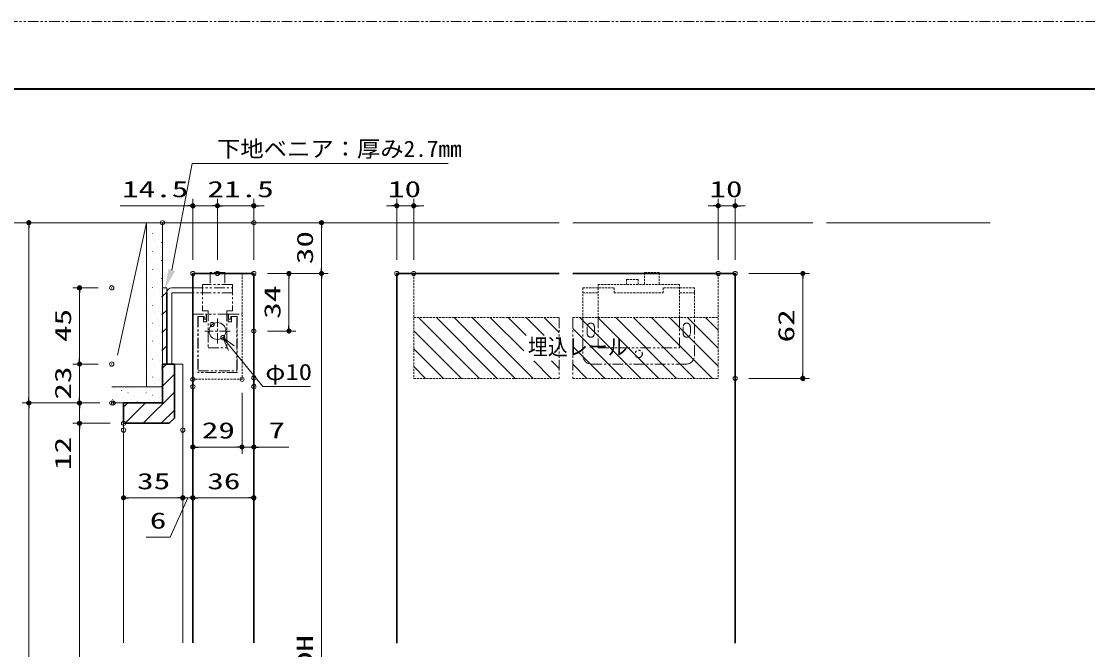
# Model space of a CAD drawing. Units: millimetres, scale not verified. Extents: x -1306 to 1306, y -607 to 607.
# Drawn here: x -873 to -243, y 223 to 594 of the extents above; entities that cross this region are included whole.
import ezdxf
from ezdxf.enums import TextEntityAlignment as Align

# ---------------------------------------------------------------- set-up
doc = ezdxf.new("R2010")
doc.units = ezdxf.units.MM
doc.header["$LTSCALE"] = 5
doc.header["$PDMODE"] = 32
doc.header["$PDSIZE"] = 2.5
for name, pattern in [('USER1', [0.375, 0.25, -0.125]), ('USER2', [2.5, 1.25, -0.25, 0.25, -0.25, 0.25, -0.25]), ('USER3', [2, 1.25, -0.25, 0.25, -0.25])]:
    doc.linetypes.add(name, pattern=pattern)
for name, color, linetype, lineweight in [('0-1_線(黄)', 2, 'Continuous', 15), ('0-2_点線(水)', 4, 'USER1', 9), ('0-3_ハッチング', 6, 'Continuous', 9), ('0-4_線(白)', 7, 'Continuous', 30), ('0-5_線(水)', 4, 'Continuous', 9), ('0-6_寸法線', 3, 'Continuous', 13), ('0-7_0', 3, 'Continuous', 25), ('0-8_DEFPOINTS', 7, 'Continuous', 5), ('0-9_陰線', 1, 'USER2', 9), ('0-A_中心線', 3, 'USER3', 9), ('0-F_図面枠', 7, 'Continuous', 35)]:
    doc.layers.add(name, color=color, linetype=linetype, lineweight=lineweight)
doc.styles.add('ＭＳ ゴシック', font='')
doc.styles.get('ＭＳ ゴシック').set_extended_font_data('MS Gothic')

# ---------------------------------------------------------------- blocks, each defined once
blk = doc.blocks.new('_DOT')
at = {"layer": '0-7_0'}
blk.add_line((-2.5, 0), (-5, 0), dxfattribs=at)
for points in [[(0, 0), (-2.5, 0), (-2.48, 0.313)], [(0, 0), (-2.48, -0.313), (-2.5, 0)], [(0, 0), (-2.48, 0.313), (-2.421, 0.622)], [(0, 0), (-2.421, -0.622), (-2.48, -0.313)], [(0, 0), (-2.421, 0.622), (-2.324, 0.92)], [(0, 0), (-2.324, -0.92), (-2.421, -0.622)], [(0, 0), (-2.324, 0.92), (-2.191, 1.204)], [(0, 0), (-2.191, -1.204), (-2.324, -0.92)], [(0, 0), (-2.191, 1.204), (-2.023, 1.469)], [(0, 0), (-2.023, -1.469), (-2.191, -1.204)], [(0, 0), (-2.023, 1.469), (-1.822, 1.711)], [(0, 0), (-1.822, -1.711), (-2.023, -1.469)], [(0, 0), (-1.822, 1.711), (-1.594, 1.926)], [(0, 0), (-1.594, -1.926), (-1.822, -1.711)], [(0, 0), (-1.594, 1.926), (-1.34, 2.111)], [(0, 0), (-1.34, -2.111), (-1.594, -1.926)], [(0, 0), (-1.34, 2.111), (-1.064, 2.262)], [(0, 0), (-1.064, -2.262), (-1.34, -2.111)], [(0, 0), (-1.064, 2.262), (-0.773, 2.378)], [(0, 0), (-0.773, -2.378), (-1.064, -2.262)], [(0, 0), (-0.773, 2.378), (-0.468, 2.456)], [(0, 0), (-0.468, -2.456), (-0.773, -2.378)], [(0, 0), (-0.468, 2.456), (-0.157, 2.495)], [(0, 0), (-0.157, -2.495), (-0.468, -2.456)], [(0, 0), (-0.157, 2.495), (0.157, 2.495)], [(0, 0), (0.157, -2.495), (-0.157, -2.495)], [(0, 0), (0.157, 2.495), (0.468, 2.456)], [(0, 0), (0.468, 2.456), (0.773, 2.378)], [(0, 0), (0.773, 2.378), (1.064, 2.262)], [(0, 0), (1.064, 2.262), (1.34, 2.111)], [(0, 0), (1.34, 2.111), (1.594, 1.926)], [(0, 0), (1.594, 1.926), (1.822, 1.711)], [(0, 0), (1.822, 1.711), (2.023, 1.469)], [(0, 0), (2.023, 1.469), (2.191, 1.204)], [(0, 0), (2.191, 1.204), (2.324, 0.92)], [(0, 0), (2.324, 0.92), (2.421, 0.622)], [(0, 0), (2.421, 0.622), (2.48, 0.313)], [(0, 0), (2.48, 0.313), (2.5, 0)], [(0, 0), (0.468, -2.456), (0.157, -2.495)], [(0, 0), (0.773, -2.378), (0.468, -2.456)], [(0, 0), (1.064, -2.262), (0.773, -2.378)], [(0, 0), (1.34, -2.111), (1.064, -2.262)], [(0, 0), (1.594, -1.926), (1.34, -2.111)], [(0, 0), (1.822, -1.711), (1.594, -1.926)], [(0, 0), (2.023, -1.469), (1.822, -1.711)], [(0, 0), (2.191, -1.204), (2.023, -1.469)], [(0, 0), (2.324, -0.92), (2.191, -1.204)], [(0, 0), (2.421, -0.622), (2.324, -0.92)], [(0, 0), (2.48, -0.313), (2.421, -0.622)], [(0, 0), (2.5, 0), (2.48, -0.313)]]:
    blk.add_solid(points, dxfattribs=at)
blk = doc.blocks.new('_Open30')
at = {"layer": '0-7_0', "lineweight": 9}
blk.add_line((0, 0), (-5, 0), dxfattribs=at)
blk.add_lwpolyline([(-5, 1.34), (0, 0), (-5, -1.34)], dxfattribs=at)

msp = doc.modelspace()

# ---------------------------------------------------------------- linework, layer by layer
at = {"layer": '0-1_線(黄)'}
for p, q in [((-1235.181, 475.078), (-555.218, 475.078)), ((-799.201, 475.078), (-816.201, 396.745)), ((-799.201, 475.078), (-799.201, 378.078)), ((-789.701, 475.078), (-789.701, 368.578)), ((-547.218, 475.078), (-405.218, 475.078)), ((-397.218, 475.078), (-300.409, 475.078)), ((-787.201, 436.578), (-789.701, 436.578)), ((-789.701, 436.578), (-789.701, 391.578)), ((-787.201, 391.578), (-787.201, 436.578)), ((-784.201, 436.578), (-771.701, 436.578)), ((-819.701, 378.078), (-789.701, 378.078)), ((-819.701, 368.578), (-789.701, 368.578))]:
    msp.add_line(p, q, dxfattribs=at)
msp.add_lwpolyline([(-771.701, 433.578), (-784.201, 433.578), (-784.201, 391.578)], dxfattribs=at)
msp.add_arc((-784.201, 433.578), 3, 90, 180, dxfattribs=at)
at = {"layer": '0-2_点線(水)'}
for p, q in [((-641.217, 445.078), (-641.217, 383.078)), ((-508.519, 441.578), (-508.519, 438.578)), ((-504.719, 445.578), (-504.719, 438.578)), ((-461.219, 445.078), (-461.219, 383.078)), ((-541.219, 436.578), (-522.719, 436.578)), ((-541.219, 436.578), (-541.219, 419.078)), ((-532.219, 438.578), (-484.219, 438.578)), ((-532.219, 438.578), (-532.219, 419.078)), ((-522.719, 433.578), (-522.719, 436.578)), ((-475.219, 436.578), (-493.719, 436.578)), ((-493.719, 433.578), (-493.719, 436.578)), ((-484.219, 419.078), (-484.219, 438.578)), ((-475.219, 419.078), (-475.219, 436.578)), ((-541.219, 433.578), (-532.219, 433.578)), ((-522.719, 433.578), (-493.719, 433.578)), ((-475.219, 433.578), (-484.219, 433.578)), ((-641.217, 419.078), (-555.218, 419.078)), ((-547.218, 419.078), (-461.219, 419.078)), ((-641.217, 383.078), (-555.218, 383.078)), ((-547.218, 383.078), (-461.219, 383.078))]:
    msp.add_line(p, q, dxfattribs=at)
for points in [[(-742.701, 445.078), (-742.701, 382.578), (-771.701, 382.578)], [(-508.519, 441.578), (-515.519, 441.578), (-515.519, 438.578)], [(-504.719, 445.578), (-496.219, 445.578), (-496.219, 438.578)]]:
    msp.add_lwpolyline(points, dxfattribs=at)
at = {"layer": '0-3_ハッチング'}
for p, q in [((-790.209, 473.988), (-790.159, 473.988)), ((-796.838, 472.662), (-796.788, 472.662)), ((-795.512, 468.685), (-795.462, 468.685)), ((-792.86, 471.337), (-792.81, 471.337)), ((-791.534, 467.359), (-791.484, 467.359)), ((-798.164, 466.033), (-798.114, 466.033)), ((-796.838, 462.056), (-796.788, 462.056)), ((-794.186, 464.707), (-794.136, 464.707)), ((-792.86, 460.73), (-792.81, 460.73)), ((-790.209, 463.382), (-790.159, 463.382)), ((-798.164, 455.427), (-798.114, 455.427)), ((-795.512, 458.078), (-795.462, 458.078)), ((-794.186, 454.101), (-794.136, 454.101)), ((-791.534, 456.753), (-791.484, 456.753)), ((-796.838, 451.449), (-796.788, 451.449)), ((-792.86, 450.123), (-792.81, 450.123)), ((-790.209, 452.775), (-790.159, 452.775)), ((-798.164, 444.82), (-798.114, 444.82)), ((-795.512, 447.472), (-795.462, 447.472)), ((-794.186, 443.494), (-794.136, 443.494)), ((-791.534, 446.146), (-791.484, 446.146)), ((-790.209, 442.168), (-790.159, 442.168)), ((-796.838, 440.843), (-796.788, 440.843)), ((-795.512, 436.865), (-795.462, 436.865)), ((-792.86, 439.517), (-792.81, 439.517)), ((-791.534, 435.539), (-791.484, 435.539)), ((-798.164, 434.213), (-798.114, 434.213)), ((-796.838, 430.236), (-796.788, 430.236)), ((-794.186, 432.888), (-794.136, 432.888)), ((-792.86, 428.91), (-792.81, 428.91)), ((-790.209, 431.562), (-790.159, 431.562)), ((-789.701, 431.58), (-787.201, 434.08)), ((-798.164, 423.607), (-798.114, 423.607)), ((-795.512, 426.259), (-795.462, 426.259)), ((-794.186, 422.281), (-794.136, 422.281)), ((-791.534, 424.933), (-791.484, 424.933)), ((-789.701, 420.973), (-787.201, 423.473)), ((-796.838, 419.629), (-796.788, 419.629)), ((-792.86, 418.304), (-792.81, 418.304)), ((-790.209, 420.955), (-790.159, 420.955)), ((-602.423, 383.078), (-638.423, 419.078)), ((-591.817, 383.078), (-627.817, 419.078)), ((-581.21, 383.078), (-617.21, 419.078)), ((-570.603, 383.078), (-606.603, 419.078)), ((-576.221, 399.303), (-595.997, 419.078)), ((-574.706, 408.394), (-585.39, 419.078)), ((-564.099, 408.394), (-574.784, 419.078)), ((-555.218, 410.12), (-564.177, 419.078)), ((-507.041, 383.078), (-543.041, 419.078)), ((-496.434, 383.078), (-532.434, 419.078)), ((-485.828, 383.078), (-521.828, 419.078)), ((-475.221, 383.078), (-511.221, 419.078)), ((-464.615, 383.078), (-500.615, 419.078)), ((-461.219, 390.29), (-490.008, 419.078)), ((-461.219, 400.896), (-479.401, 419.078)), ((-461.219, 411.503), (-468.795, 419.078)), ((-798.164, 413), (-798.114, 413)), ((-795.512, 415.652), (-795.462, 415.652)), ((-794.186, 411.674), (-794.136, 411.674)), ((-791.534, 414.326), (-791.484, 414.326)), ((-790.209, 410.349), (-790.159, 410.349)), ((-789.701, 410.367), (-787.201, 412.867)), ((-613.03, 383.078), (-641.217, 411.266)), ((-517.648, 383.078), (-547.218, 412.649)), ((-796.838, 409.023), (-796.788, 409.023)), ((-795.512, 405.045), (-795.462, 405.045)), ((-792.86, 407.697), (-792.81, 407.697)), ((-791.534, 403.72), (-791.484, 403.72)), ((-798.164, 402.394), (-798.114, 402.394)), ((-796.838, 398.416), (-796.788, 398.416)), ((-794.186, 401.068), (-794.136, 401.068)), ((-792.86, 397.09), (-792.81, 397.09)), ((-790.209, 399.742), (-790.159, 399.742)), ((-789.701, 399.76), (-787.201, 402.26)), ((-623.636, 383.078), (-641.217, 400.659)), ((-528.254, 383.078), (-547.218, 402.042)), ((-798.164, 391.787), (-798.114, 391.787)), ((-795.512, 394.439), (-795.462, 394.439)), ((-791.534, 393.113), (-791.484, 393.113)), ((-789.701, 389.153), (-787.276, 391.578)), ((-787.276, 391.578), (-787.201, 391.653)), ((-559.997, 383.078), (-570.313, 393.394)), ((-555.218, 388.906), (-559.706, 393.394)), ((-538.861, 383.078), (-547.218, 391.436)), ((-796.838, 387.81), (-796.788, 387.81)), ((-794.186, 390.461), (-794.136, 390.461)), ((-792.86, 386.484), (-792.81, 386.484)), ((-790.209, 389.135), (-790.159, 389.135)), ((-789.701, 378.547), (-782.701, 385.547)), ((-634.243, 383.078), (-641.217, 390.052)), ((-798.164, 381.18), (-798.114, 381.18)), ((-795.512, 383.832), (-795.462, 383.832)), ((-794.186, 379.855), (-794.136, 379.855)), ((-791.534, 382.506), (-791.484, 382.506)), ((-790.209, 378.529), (-790.159, 378.529)), ((-818.051, 377.203), (-818.001, 377.203)), ((-816.725, 373.226), (-816.675, 373.226)), ((-814.073, 375.877), (-814.023, 375.877)), ((-812.748, 371.9), (-812.698, 371.9)), ((-810.096, 374.551), (-810.046, 374.551)), ((-807.444, 377.203), (-807.394, 377.203)), ((-806.118, 373.226), (-806.068, 373.226)), ((-803.467, 375.877), (-803.417, 375.877)), ((-802.141, 371.9), (-802.091, 371.9)), ((-801.062, 356.578), (-782.701, 374.94)), ((-799.489, 374.551), (-799.439, 374.551)), ((-796.838, 377.203), (-796.788, 377.203)), ((-795.512, 373.226), (-795.462, 373.226)), ((-792.86, 375.877), (-792.81, 375.877)), ((-791.534, 371.9), (-791.484, 371.9)), ((-819.377, 370.574), (-819.327, 370.574)), ((-815.399, 369.248), (-815.349, 369.248)), ((-812.701, 366.153), (-810.276, 368.578)), ((-811.669, 356.578), (-799.669, 368.578)), ((-808.77, 370.574), (-808.72, 370.574)), ((-804.793, 369.248), (-804.743, 369.248)), ((-798.164, 370.574), (-798.114, 370.574)), ((-794.186, 369.248), (-794.136, 369.248)), ((-790.456, 356.578), (-782.701, 364.334))]:
    msp.add_line(p, q, dxfattribs=at)
at = {"layer": '0-4_線(白)'}
for p, q in [((-771.701, 445.078), (-771.701, 227.002)), ((-651.217, 445.078), (-651.217, 358.22)), ((-651.217, 445.078), (-555.218, 445.078)), ((-651.217, 445.078), (-651.217, 226.764)), ((-547.218, 445.078), (-451.219, 445.078)), ((-451.219, 445.078), (-451.219, 226.764)), ((-782.701, 391.578), (-789.701, 391.578)), ((-789.701, 391.578), (-789.701, 368.578)), ((-782.701, 359.578), (-782.701, 391.578)), ((-812.701, 356.578), (-812.701, 368.578)), ((-812.701, 368.578), (-789.701, 368.578)), ((-785.701, 356.578), (-782.701, 359.578)), ((-812.701, 356.578), (-785.701, 356.578)), ((-651.217, 350.22), (-651.217, 226.764))]:
    msp.add_line(p, q, dxfattribs=at)
for points in [[(-771.701, 445.078), (-735.701, 445.078), (-735.701, 227.002)], [(-784.201, 391.578), (-787.201, 391.578), (-787.201, 433.578)]]:
    msp.add_lwpolyline(points, dxfattribs=at)
at = {"layer": '0-5_線(水)'}
for p, q in [((-782.701, 391.578), (-777.701, 391.578)), ((-777.701, 391.578), (-777.701, 227.002)), ((-812.701, 356.578), (-812.701, 227.002))]:
    msp.add_line(p, q, dxfattribs=at)
msp.add_circle((-757.201, 411.078), 5, dxfattribs=at)
at = {"layer": '0-6_寸法線'}
for p, q in [((-771.701, 453.078), (-771.701, 489.078)), ((-757.201, 453.078), (-757.201, 489.078)), ((-757.201, 453.078), (-757.201, 489.078)), ((-735.701, 453.078), (-735.701, 489.078)), ((-651.217, 453.078), (-651.217, 489.078)), ((-641.217, 453.078), (-641.217, 489.078)), ((-461.219, 453.078), (-461.219, 489.078)), ((-451.219, 453.078), (-451.219, 489.078)), ((-774.701, 485.078), (-814.748, 485.078)), ((-757.201, 485.078), (-771.701, 485.078)), ((-760.201, 485.078), (-763.201, 485.078)), ((-757.201, 485.078), (-735.701, 485.078)), ((-754.201, 485.078), (-751.201, 485.078)), ((-732.701, 485.078), (-729.701, 485.078)), ((-654.217, 485.078), (-657.217, 485.078)), ((-651.217, 485.078), (-641.217, 485.078)), ((-638.217, 485.078), (-635.217, 485.078)), ((-464.219, 485.078), (-467.219, 485.078)), ((-461.219, 485.078), (-451.219, 485.078)), ((-448.219, 485.078), (-445.219, 485.078)), ((-797.701, 475.078), (-872.701, 475.078)), ((-727.701, 475.078), (-691.701, 475.078)), ((-868.701, 472.078), (-868.701, 371.578)), ((-695.701, 448.078), (-695.701, 472.078)), ((-727.701, 445.078), (-691.701, 445.078)), ((-727.701, 445.078), (-691.701, 445.078)), ((-727.701, 445.078), (-710.951, 445.078)), ((-714.951, 414.078), (-714.951, 442.078)), ((-695.701, 442.078), (-695.701, 2.078)), ((-443.219, 445.078), (-407.219, 445.078)), ((-411.219, 442.078), (-411.219, 386.078)), ((-827.701, 436.578), (-842.701, 436.578)), ((-838.701, 394.578), (-838.701, 433.578)), ((-727.701, 411.078), (-710.951, 411.078)), ((-838.701, 394.578), (-838.701, 397.578)), ((-827.701, 391.578), (-842.701, 391.578)), ((-827.701, 391.578), (-842.701, 391.578)), ((-838.701, 391.578), (-838.701, 368.578)), ((-443.219, 383.078), (-407.219, 383.078)), ((-838.701, 371.578), (-838.701, 374.578)), ((-771.701, 374.578), (-771.701, 338.578)), ((-742.701, 374.578), (-742.701, 338.578)), ((-742.701, 374.578), (-742.701, 338.578)), ((-735.701, 375.399), (-735.701, 338.578)), ((-826.756, 368.578), (-872.701, 368.578)), ((-826.756, 368.578), (-872.701, 368.578)), ((-868.701, 365.578), (-868.701, -1.922)), ((-827.701, 368.578), (-842.701, 368.578)), ((-827.701, 368.578), (-842.701, 368.578)), ((-838.701, 368.578), (-838.701, 356.578)), ((-838.701, 365.578), (-838.701, 362.578)), ((-771.701, 370.238), (-771.701, 308.578)), ((-771.701, 370.238), (-771.701, 308.578)), ((-735.701, 370.272), (-735.701, 308.578)), ((-820.701, 356.578), (-842.701, 356.578)), ((-820.701, 356.578), (-842.701, 356.578)), ((-838.701, 353.578), (-838.701, -1.922)), ((-838.701, 353.578), (-838.701, 327.817)), ((-812.701, 344.578), (-812.701, 308.578)), ((-777.701, 344.578), (-777.701, 308.578)), ((-777.701, 344.578), (-777.701, 308.578)), ((-745.701, 342.578), (-768.701, 342.578)), ((-745.701, 342.578), (-748.701, 342.578)), ((-742.701, 342.578), (-735.701, 342.578)), ((-732.701, 342.578), (-715.034, 342.578)), ((-809.701, 312.578), (-780.701, 312.578)), ((-780.701, 312.578), (-783.701, 312.578)), ((-771.701, 312.578), (-777.701, 312.578)), ((-771.701, 312.578), (-777.701, 312.578)), ((-768.701, 312.578), (-738.701, 312.578)), ((-768.701, 312.578), (-765.701, 312.578))]:
    msp.add_line(p, q, dxfattribs=at)
for points in [[(-620.817, 510.085), (-772.231, 510.085), (-784.184, 447.126)], [(-774.701, 312.578), (-785.096, 289.317), (-799.287, 289.317)]]:
    msp.add_lwpolyline(points, dxfattribs=at)
at = {"layer": '0-6_寸法線', "lineweight": 9}
msp.add_lwpolyline([(-702.298, 378.272), (-730.336, 378.272), (-748.964, 401.021)], dxfattribs=at)
at = {"layer": '0-6_寸法線'}
msp.add_solid([(-788.451, 435.911), (-786.131, 447.867), (-782.236, 446.385)], dxfattribs=at)
at = {"layer": '0-8_DEFPOINTS'}
for p in [(-771.701, 485.078), (-735.701, 485.078), (-641.217, 485.078), (-451.219, 485.078), (-789.701, 475.078), (-735.701, 475.078), (-695.701, 475.078), (-771.701, 445.078), (-757.201, 445.078), (-735.701, 445.078), (-735.701, 445.078), (-714.951, 445.078), (-651.217, 445.078), (-641.217, 445.078), (-461.219, 445.078), (-451.219, 445.078), (-451.219, 445.078), (-838.701, 436.578), (-819.701, 436.578), (-760.368, 414.947), (-735.701, 411.078), (-754.033, 407.21), (-819.701, 391.578), (-735.701, 383.399), (-771.701, 382.578), (-771.701, 378.238), (-742.701, 382.578), (-735.701, 378.272), (-451.219, 383.078), (-411.219, 383.078), (-868.701, 368.578), (-838.701, 368.578), (-819.701, 368.578), (-818.756, 368.578), (-838.701, 356.578), (-812.701, 356.578), (-812.701, 352.578), (-777.701, 352.578), (-771.701, 342.578), (-742.701, 342.578), (-777.701, 312.578), (-771.701, 312.578), (-735.701, 312.578)]:
    msp.add_point(p, dxfattribs=at)
at = {"layer": '0-9_陰線', "color": 4}
msp.add_line((387.036, 594), (-1292.964, 594), dxfattribs=at)
at = {"layer": '0-9_陰線'}
for p, q in [((-752.951, 445.578), (-752.951, 438.578)), ((-748.401, 438.578), (-748.401, 423.078)), ((-762.701, 423.078), (-766.001, 423.078)), ((-762.701, 423.078), (-762.701, 401.078)), ((-751.701, 423.078), (-751.701, 401.078)), ((-748.401, 423.078), (-751.701, 423.078)), ((-771.701, 421.078), (-763.801, 421.078)), ((-771.701, 382.578), (-771.701, 421.078)), ((-765.401, 419.578), (-768.701, 419.578)), ((-765.401, 419.578), (-765.401, 416.578)), ((-763.601, 416.578), (-765.401, 416.578)), ((-750.801, 421.078), (-763.601, 421.078)), ((-763.601, 421.078), (-763.601, 416.578)), ((-750.801, 416.578), (-750.801, 421.078)), ((-749.001, 416.578), (-750.801, 416.578)), ((-750.601, 421.078), (-742.701, 421.078)), ((-745.701, 419.578), (-749.001, 419.578)), ((-749.001, 416.578), (-749.001, 419.578)), ((-555.218, 419.078), (-555.218, 383.078)), ((-547.218, 419.078), (-547.218, 383.078)), ((-541.219, 419.078), (-541.219, 396.578)), ((-475.219, 396.578), (-475.219, 419.078)), ((-538.719, 413.578), (-538.719, 409.578)), ((-534.419, 413.578), (-534.419, 409.578)), ((-482.019, 413.578), (-482.019, 409.578)), ((-477.719, 413.578), (-477.719, 409.578)), ((-762.701, 401.078), (-751.701, 401.078)), ((-536.219, 391.578), (-480.219, 391.578)), ((-745.501, 386.578), (-768.901, 386.578))]:
    msp.add_line(p, q, dxfattribs=at)
for points in [[(-752.951, 445.578), (-761.451, 445.578), (-761.451, 438.578)], [(-771.701, 436.578), (-748.401, 436.578), (-748.401, 433.578), (-771.701, 433.578)], [(-748.401, 438.578), (-766.001, 438.578), (-766.001, 423.078)], [(-763.801, 421.078), (-763.801, 418.078), (-765.101, 418.078), (-765.101, 419.578), (-768.901, 419.578), (-768.901, 386.578)], [(-768.701, 419.578), (-768.701, 387.578), (-745.701, 387.578), (-745.701, 419.578)], [(-750.601, 421.078), (-750.601, 418.078), (-749.301, 418.078), (-749.301, 419.578), (-745.501, 419.578), (-745.501, 386.578)], [(-532.219, 419.078), (-532.219, 401.078), (-484.219, 401.078), (-484.219, 419.078)]]:
    msp.add_lwpolyline(points, dxfattribs=at)
msp.add_circle((-508.219, 397.578), 2.15, dxfattribs=at)
for centre, radius, start, end in [((-536.569, 413.578), 2.15, 0, 180), ((-479.869, 413.578), 2.15, 0, 180), ((-536.569, 409.578), 2.15, 180, 0), ((-479.869, 409.578), 2.15, 180, 0), ((-536.219, 396.578), 5, 180, 270), ((-480.219, 396.578), 5, 270, 0)]:
    msp.add_arc(centre, radius, start, end, dxfattribs=at)
at = {"layer": '0-A_中心線'}
for p, q in [((-757.201, 403.643), (-757.201, 418.514)), ((-749.765, 411.078), (-764.636, 411.078))]:
    msp.add_line(p, q, dxfattribs=at)
at = {"layer": '0-F_図面枠'}
msp.add_lwpolyline([(-1252.964, -554), (347.036, -554), (347.036, 554), (-1252.964, 554)], close=True, dxfattribs=at)

# ---------------------------------------------------------------- block references
at = {"layer": '0-6_寸法線', "xscale": 0.6, "yscale": 0.6}
for p in [(-771.701, 485.078), (-757.201, 485.078), (-651.217, 485.078), (-461.219, 485.078), (-742.701, 342.578), (-742.701, 342.578), (-777.701, 312.578), (-777.701, 312.578), (-735.701, 312.578)]:
    msp.add_blockref('_DOT', p, dxfattribs=at)
at = {"layer": '0-6_寸法線'}
for name, p, xscale, yscale, rotation in [('_DOT', (-757.201, 485.078), 0.6, 0.6, 180), ('_DOT', (-735.701, 485.078), 0.6, 0.6, 180), ('_DOT', (-641.217, 485.078), 0.6, 0.6, 180), ('_DOT', (-451.219, 485.078), 0.6, 0.6, 180), ('_DOT', (-868.701, 475.078), 0.6, 0.6, 90), ('_DOT', (-695.701, 475.078), 0.6, 0.6, 90), ('_DOT', (-695.701, 445.078), 0.6, 0.6, 270), ('_DOT', (-714.951, 445.078), 0.6, 0.6, 90), ('_DOT', (-695.701, 445.078), 0.6, 0.6, 90), ('_DOT', (-411.219, 445.078), 0.6, 0.6, 90), ('_DOT', (-838.701, 436.578), 0.6, 0.6, 90), ('_DOT', (-714.951, 411.078), 0.6, 0.6, 270), ('_Open30', (-754.033, 407.21), 1.6, 1.6, 129.31389), ('_DOT', (-838.701, 391.578), 0.6, 0.6, 270), ('_DOT', (-838.701, 391.578), 0.6, 0.6, 270), ('_DOT', (-411.219, 383.078), 0.6, 0.6, 270), ('_DOT', (-868.701, 368.578), 0.6, 0.6, 270), ('_DOT', (-868.701, 368.578), 0.6, 0.6, 90), ('_DOT', (-838.701, 368.578), 0.6, 0.6, 270), ('_DOT', (-838.701, 368.578), 0.6, 0.6, 90), ('_DOT', (-838.701, 356.578), 0.6, 0.6, 90), ('_DOT', (-838.701, 356.578), 0.6, 0.6, 90), ('_DOT', (-771.701, 342.578), 0.6, 0.6, 180), ('_DOT', (-735.701, 342.578), 0.6, 0.6, 180), ('_DOT', (-812.701, 312.578), 0.6, 0.6, 180), ('_DOT', (-771.701, 312.578), 0.6, 0.6, 180), ('_DOT', (-771.701, 312.578), 0.6, 0.6, 180)]:
    msp.add_blockref(name, p, dxfattribs=dict(at, xscale=xscale, yscale=yscale, rotation=rotation))

# ---------------------------------------------------------------- texts
at = {"layer": '0-6_寸法線', "style": 'ＭＳ ゴシック'}
for s, height, width, p in [('下地ベニア：厚み2.7mm', 9.621, 1.05, (-757.431, 511.034)), ('14.5', 9.604, 1.5, (-813.605, 487.228)), ('21.5', 9.604, 1.5, (-763.117, 487.228)), ('10', 9.604, 1.5, (-656.455, 487.228)), ('10', 9.604, 1.5, (-466.457, 487.228)), ('埋込レール', 9.604, 0.9, (-573.721, 394.044)), ('φ10', 9.621, 1.2, (-728.964, 379.222)), ('29', 9.604, 1.5, (-766.486, 344.728)), ('7', 9.604, 1.5, (-727.129, 344.728)), ('35', 9.604, 1.5, (-804.724, 314.728)), ('36', 9.604, 1.5, (-763.224, 314.728)), ('6', 9.604, 1.5, (-797.191, 291.467))]:
    msp.add_text(s, height=height, dxfattribs=dict(at, width=width)).set_placement(p, align=Align.BOTTOM_LEFT)
at = {"layer": '0-6_寸法線', "style": 'ＭＳ ゴシック', "width": 1.5}
for s, p in [('30', (-697.85, 450.555)), ('34', (-717.1, 418.317)), ('45', (-840.85, 404.555)), ('62', (-413.369, 404.317)), ('23', (-840.85, 370.555)), ('12', (-840.85, 328.959)), ('DH', (-697.85, 211.84))]:
    msp.add_text(s, height=9.604, rotation=90, dxfattribs=at).set_placement(p, align=Align.BOTTOM_LEFT)

doc.saveas('drawing.dxf')
